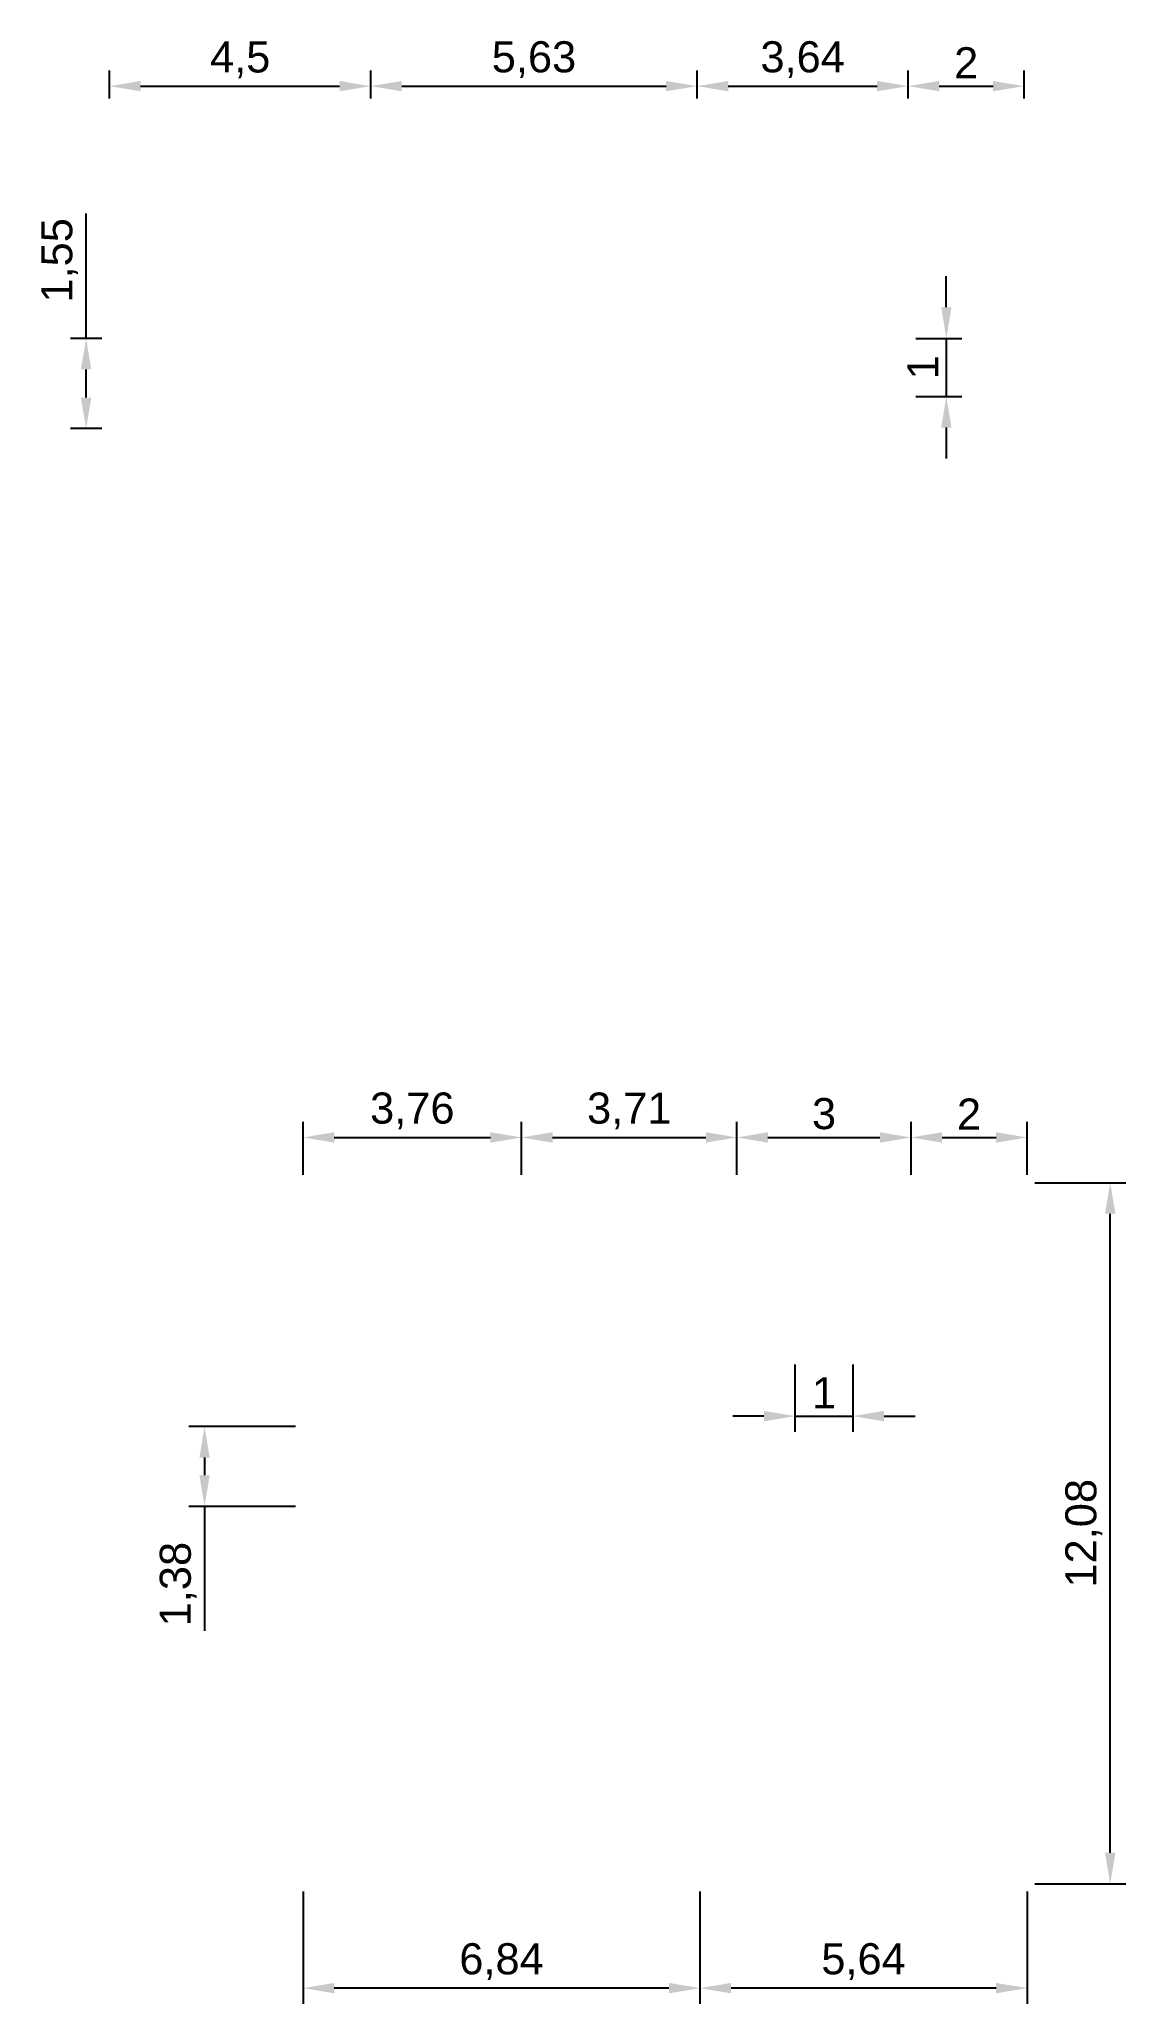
# Paper-space layout 'Layout1' of a CAD drawing. Header units: millimetres. Extents: x -16 to 3585, y -4 to 196.
# Drawn here: x 3497.1 to 3584.6, y 32.8 to 190.8 of the extents above.
import ezdxf

# ---------------------------------------------------------------- set-up
doc = ezdxf.new("R2010")
doc.units = ezdxf.units.MM
doc.layers.add('Cotas', color=8, linetype='Continuous')
doc.styles.get("Standard").update_dxf_attribs({"font": 'arial.ttf'})
doc.dimstyles.new('ISO-25', dxfattribs={"dimtxt": 2.5, "dimasz": 2.5, "dimexe": 1.25, "dimexo": 0.625, "dimtad": 1, "dimtxsty": 'Standard', "dimcen": 2.5, "dimadec": 0, "dimazin": 0, "dimtfac": 1, "dimtmove": 0, "dimatfit": 3, "dimfxl": 1, "dimarcsym": 0})

# ---------------------------------------------------------------- blocks, each defined once
blk = doc.blocks.new('*D9')
at = {"layer": 'Cotas', "color": 0, "lineweight": -2, "transparency": 16777216}
for p, q in [((3502.79, 186.04), (3502.79, 188.27)), ((3523.8, 186.04), (3523.8, 188.27)), ((3505.29, 187.02), (3521.3, 187.02))]:
    blk.add_line(p, q, dxfattribs=at)
at = {"layer": 'Cotas', "color": 0, "transparency": 16777216}
for points in [[(3505.29, 187.44), (3505.29, 186.61), (3502.79, 187.02)], [(3521.3, 187.44), (3521.3, 186.61), (3523.8, 187.02)]]:
    blk.add_solid(points, dxfattribs=at)
at = {"layer": 'Defpoints', "color": 0, "transparency": 16777216}
for p in [(3523.8, 187.02), (3502.79, 185.42), (3523.8, 185.42)]:
    blk.add_point(p, dxfattribs=at)
at = {"layer": 'Cotas', "color": 0, "transparency": 16777216, "insert": (3513.3, 189.14), "char_height": 2.5, "attachment_point": 5}
blk.add_mtext('4,5', dxfattribs=at)
blk = doc.blocks.new('*D10')
at = {"layer": 'Cotas', "color": 0, "lineweight": -2, "transparency": 16777216}
for p, q in [((3523.8, 186.04), (3523.8, 188.27)), ((3550.07, 186.04), (3550.07, 188.27)), ((3526.3, 187.02), (3547.57, 187.02))]:
    blk.add_line(p, q, dxfattribs=at)
at = {"layer": 'Cotas', "color": 0, "transparency": 16777216}
for points in [[(3526.3, 187.44), (3526.3, 186.61), (3523.8, 187.02)], [(3547.57, 187.44), (3547.57, 186.61), (3550.07, 187.02)]]:
    blk.add_solid(points, dxfattribs=at)
at = {"layer": 'Defpoints', "color": 0, "transparency": 16777216}
for p in [(3550.07, 187.02), (3523.8, 185.42), (3550.07, 185.42)]:
    blk.add_point(p, dxfattribs=at)
at = {"layer": 'Cotas', "color": 0, "transparency": 16777216, "insert": (3536.94, 189.15), "char_height": 2.5, "attachment_point": 5}
blk.add_mtext('5,63', dxfattribs=at)
blk = doc.blocks.new('*D11')
at = {"layer": 'Cotas', "color": 0, "lineweight": -2, "transparency": 16777216}
for p, q in [((3550.07, 186.04), (3550.07, 188.27)), ((3567.05, 186.04), (3567.05, 188.27)), ((3552.57, 187.02), (3564.55, 187.02))]:
    blk.add_line(p, q, dxfattribs=at)
at = {"layer": 'Cotas', "color": 0, "transparency": 16777216}
for points in [[(3552.57, 187.44), (3552.57, 186.61), (3550.07, 187.02)], [(3564.55, 187.44), (3564.55, 186.61), (3567.05, 187.02)]]:
    blk.add_solid(points, dxfattribs=at)
at = {"layer": 'Defpoints', "color": 0, "transparency": 16777216}
for p in [(3567.05, 187.02), (3550.07, 185.42), (3567.05, 185.42)]:
    blk.add_point(p, dxfattribs=at)
at = {"layer": 'Cotas', "color": 0, "transparency": 16777216, "insert": (3558.56, 189.15), "char_height": 2.5, "attachment_point": 5}
blk.add_mtext('3,64', dxfattribs=at)
blk = doc.blocks.new('*D12')
at = {"layer": 'Cotas', "color": 0, "lineweight": -2, "transparency": 16777216}
for p, q in [((3570.12, 169.24), (3570.12, 171.74)), ((3567.68, 166.74), (3571.37, 166.74)), ((3570.12, 166.74), (3570.12, 162.07)), ((3567.68, 162.07), (3571.37, 162.07)), ((3570.12, 159.57), (3570.12, 157.07))]:
    blk.add_line(p, q, dxfattribs=at)
at = {"layer": 'Cotas', "color": 0, "transparency": 16777216}
for points in [[(3569.71, 169.24), (3570.54, 169.24), (3570.12, 166.74)], [(3569.71, 159.57), (3570.54, 159.57), (3570.12, 162.07)]]:
    blk.add_solid(points, dxfattribs=at)
at = {"layer": 'Defpoints', "color": 0, "transparency": 16777216}
for p in [(3567.05, 166.74), (3567.05, 162.07), (3570.12, 162.07)]:
    blk.add_point(p, dxfattribs=at)
at = {"layer": 'Cotas', "color": 0, "transparency": 16777216, "insert": (3568.24, 164.41), "char_height": 2.5, "attachment_point": 5, "rotation": 90}
blk.add_mtext('1', dxfattribs=at)
blk = doc.blocks.new('*D13')
at = {"layer": 'Cotas', "color": 0, "lineweight": -2, "transparency": 16777216}
for p, q in [((3567.05, 186.04), (3567.05, 188.27)), ((3576.39, 186.04), (3576.39, 188.27)), ((3569.55, 187.02), (3573.89, 187.02))]:
    blk.add_line(p, q, dxfattribs=at)
at = {"layer": 'Cotas', "color": 0, "transparency": 16777216}
for points in [[(3569.55, 187.44), (3569.55, 186.61), (3567.05, 187.02)], [(3573.89, 187.44), (3573.89, 186.61), (3576.39, 187.02)]]:
    blk.add_solid(points, dxfattribs=at)
at = {"layer": 'Defpoints', "color": 0, "transparency": 16777216}
for p in [(3576.39, 187.02), (3567.05, 185.42), (3576.39, 185.42)]:
    blk.add_point(p, dxfattribs=at)
at = {"layer": 'Cotas', "color": 0, "transparency": 16777216, "insert": (3571.72, 188.9), "char_height": 2.5, "attachment_point": 5}
blk.add_mtext('2', dxfattribs=at)
blk = doc.blocks.new('*D14')
at = {"layer": 'Cotas', "color": 0, "lineweight": -2, "transparency": 16777216}
for p, q in [((3518.37, 99.47), (3518.37, 103.73)), ((3535.94, 99.47), (3535.94, 103.73)), ((3520.87, 102.48), (3533.44, 102.48))]:
    blk.add_line(p, q, dxfattribs=at)
at = {"layer": 'Cotas', "color": 0, "transparency": 16777216}
for points in [[(3520.87, 102.9), (3520.87, 102.06), (3518.37, 102.48)], [(3533.44, 102.9), (3533.44, 102.06), (3535.94, 102.48)]]:
    blk.add_solid(points, dxfattribs=at)
at = {"layer": 'Defpoints', "color": 0, "transparency": 16777216}
for p in [(3535.94, 102.48), (3518.37, 98.84), (3535.94, 98.84)]:
    blk.add_point(p, dxfattribs=at)
at = {"layer": 'Cotas', "color": 0, "transparency": 16777216, "insert": (3527.15, 104.61), "char_height": 2.5, "attachment_point": 5}
blk.add_mtext('3,76', dxfattribs=at)
blk = doc.blocks.new('*D15')
at = {"layer": 'Cotas', "color": 0, "lineweight": -2, "transparency": 16777216}
for p, q in [((3535.94, 99.47), (3535.94, 103.73)), ((3553.27, 99.47), (3553.27, 103.73)), ((3538.44, 102.48), (3550.77, 102.48))]:
    blk.add_line(p, q, dxfattribs=at)
at = {"layer": 'Cotas', "color": 0, "transparency": 16777216}
for points in [[(3538.44, 102.9), (3538.44, 102.06), (3535.94, 102.48)], [(3550.77, 102.9), (3550.77, 102.06), (3553.27, 102.48)]]:
    blk.add_solid(points, dxfattribs=at)
at = {"layer": 'Defpoints', "color": 0, "transparency": 16777216}
for p in [(3553.27, 102.48), (3535.94, 98.84), (3553.27, 98.84)]:
    blk.add_point(p, dxfattribs=at)
at = {"layer": 'Cotas', "color": 0, "transparency": 16777216, "insert": (3544.61, 104.61), "char_height": 2.5, "attachment_point": 5}
blk.add_mtext('3,71', dxfattribs=at)
blk = doc.blocks.new('*D16')
at = {"layer": 'Cotas', "color": 0, "lineweight": -2, "transparency": 16777216}
for p, q in [((3553.27, 99.47), (3553.27, 103.73)), ((3567.28, 99.47), (3567.28, 103.73)), ((3555.77, 102.48), (3564.78, 102.48))]:
    blk.add_line(p, q, dxfattribs=at)
at = {"layer": 'Cotas', "color": 0, "transparency": 16777216}
for points in [[(3555.77, 102.9), (3555.77, 102.06), (3553.27, 102.48)], [(3564.78, 102.9), (3564.78, 102.06), (3567.28, 102.48)]]:
    blk.add_solid(points, dxfattribs=at)
at = {"layer": 'Defpoints', "color": 0, "transparency": 16777216}
for p in [(3567.28, 102.48), (3553.27, 98.84), (3567.28, 98.84)]:
    blk.add_point(p, dxfattribs=at)
at = {"layer": 'Cotas', "color": 0, "transparency": 16777216, "insert": (3560.28, 104.38), "char_height": 2.5, "attachment_point": 5}
blk.add_mtext('3', dxfattribs=at)
blk = doc.blocks.new('*D17')
at = {"layer": 'Cotas', "color": 0, "lineweight": -2, "transparency": 16777216}
for p, q in [((3567.28, 99.47), (3567.28, 103.73)), ((3576.62, 99.47), (3576.62, 103.73)), ((3569.78, 102.48), (3574.12, 102.48))]:
    blk.add_line(p, q, dxfattribs=at)
at = {"layer": 'Cotas', "color": 0, "transparency": 16777216}
for points in [[(3569.78, 102.9), (3569.78, 102.06), (3567.28, 102.48)], [(3574.12, 102.9), (3574.12, 102.06), (3576.62, 102.48)]]:
    blk.add_solid(points, dxfattribs=at)
at = {"layer": 'Defpoints', "color": 0, "transparency": 16777216}
for p in [(3576.62, 102.48), (3567.28, 98.84), (3576.62, 98.84)]:
    blk.add_point(p, dxfattribs=at)
at = {"layer": 'Cotas', "color": 0, "transparency": 16777216, "insert": (3571.95, 104.36), "char_height": 2.5, "attachment_point": 5}
blk.add_mtext('2', dxfattribs=at)
blk = doc.blocks.new('*D18')
at = {"layer": 'Cotas', "color": 0, "lineweight": -2, "transparency": 16777216}
for p, q in [((3577.25, 98.84), (3584.56, 98.84)), ((3583.31, 44.96), (3583.31, 96.34)), ((3577.25, 42.46), (3584.56, 42.46))]:
    blk.add_line(p, q, dxfattribs=at)
at = {"layer": 'Cotas', "color": 0, "transparency": 16777216}
for points in [[(3582.89, 96.34), (3583.73, 96.34), (3583.31, 98.84)], [(3582.89, 44.96), (3583.73, 44.96), (3583.31, 42.46)]]:
    blk.add_solid(points, dxfattribs=at)
at = {"layer": 'Defpoints', "color": 0, "transparency": 16777216}
for p in [(3576.62, 98.84), (3583.31, 98.84), (3576.62, 42.46)]:
    blk.add_point(p, dxfattribs=at)
at = {"layer": 'Cotas', "color": 0, "transparency": 16777216, "insert": (3581.18, 70.65), "char_height": 2.5, "attachment_point": 5, "rotation": 90}
blk.add_mtext('12,08', dxfattribs=at)
blk = doc.blocks.new('*D19')
at = {"layer": 'Cotas', "color": 0, "lineweight": -2, "transparency": 16777216}
for p, q in [((3550.3, 41.84), (3550.3, 32.82)), ((3576.62, 41.84), (3576.62, 32.82)), ((3574.12, 34.07), (3552.8, 34.07))]:
    blk.add_line(p, q, dxfattribs=at)
at = {"layer": 'Cotas', "color": 0, "transparency": 16777216}
for points in [[(3552.8, 34.49), (3552.8, 33.65), (3550.3, 34.07)], [(3574.12, 34.49), (3574.12, 33.65), (3576.62, 34.07)]]:
    blk.add_solid(points, dxfattribs=at)
at = {"layer": 'Defpoints', "color": 0, "transparency": 16777216}
for p in [(3550.3, 42.46), (3576.62, 42.46), (3550.3, 34.07)]:
    blk.add_point(p, dxfattribs=at)
at = {"layer": 'Cotas', "color": 0, "transparency": 16777216, "insert": (3563.46, 36.2), "char_height": 2.5, "attachment_point": 5}
blk.add_mtext('5,64', dxfattribs=at)
blk = doc.blocks.new('*D20')
at = {"layer": 'Cotas', "color": 0, "lineweight": -2, "transparency": 16777216}
for p, q in [((3518.37, 41.84), (3518.37, 32.82)), ((3550.3, 41.84), (3550.3, 32.82)), ((3547.8, 34.07), (3520.87, 34.07))]:
    blk.add_line(p, q, dxfattribs=at)
at = {"layer": 'Cotas', "color": 0, "transparency": 16777216}
for points in [[(3520.87, 34.49), (3520.87, 33.65), (3518.37, 34.07)], [(3547.8, 34.49), (3547.8, 33.65), (3550.3, 34.07)]]:
    blk.add_solid(points, dxfattribs=at)
at = {"layer": 'Defpoints', "color": 0, "transparency": 16777216}
for p in [(3518.37, 42.46), (3550.3, 42.46), (3518.37, 34.07)]:
    blk.add_point(p, dxfattribs=at)
at = {"layer": 'Cotas', "color": 0, "transparency": 16777216, "insert": (3534.33, 36.2), "char_height": 2.5, "attachment_point": 5}
blk.add_mtext('6,84', dxfattribs=at)
blk = doc.blocks.new('*D21')
at = {"layer": 'Cotas', "color": 0, "lineweight": -2, "transparency": 16777216}
for p, q in [((3557.94, 84.21), (3557.94, 78.82)), ((3562.61, 84.21), (3562.61, 78.82)), ((3555.44, 80.07), (3552.94, 80.07)), ((3557.94, 80.07), (3562.61, 80.07)), ((3565.11, 80.07), (3567.61, 80.07))]:
    blk.add_line(p, q, dxfattribs=at)
at = {"layer": 'Cotas', "color": 0, "transparency": 16777216}
for points in [[(3555.44, 80.49), (3555.44, 79.65), (3557.94, 80.07)], [(3565.11, 80.49), (3565.11, 79.65), (3562.61, 80.07)]]:
    blk.add_solid(points, dxfattribs=at)
at = {"layer": 'Defpoints', "color": 0, "transparency": 16777216}
for p in [(3557.94, 84.84), (3562.61, 84.84), (3562.61, 80.07)]:
    blk.add_point(p, dxfattribs=at)
at = {"layer": 'Cotas', "color": 0, "transparency": 16777216, "insert": (3560.28, 81.95), "char_height": 2.5, "attachment_point": 5}
blk.add_mtext('1', dxfattribs=at)
blk = doc.blocks.new('*D22')
at = {"layer": 'Cotas', "color": 0, "lineweight": -2, "transparency": 16777216}
for p, q in [((3517.74, 79.23), (3509.18, 79.23)), ((3510.43, 76.73), (3510.43, 75.31)), ((3517.74, 72.81), (3509.18, 72.81)), ((3510.43, 72.81), (3510.43, 62.8))]:
    blk.add_line(p, q, dxfattribs=at)
at = {"layer": 'Cotas', "color": 0, "transparency": 16777216}
for points in [[(3510.02, 76.73), (3510.85, 76.73), (3510.43, 79.23)], [(3510.02, 75.31), (3510.85, 75.31), (3510.43, 72.81)]]:
    blk.add_solid(points, dxfattribs=at)
at = {"layer": 'Defpoints', "color": 0, "transparency": 16777216}
for p in [(3518.37, 79.23), (3510.43, 72.81), (3518.37, 72.81)]:
    blk.add_point(p, dxfattribs=at)
at = {"layer": 'Cotas', "color": 0, "transparency": 16777216, "insert": (3508.31, 66.56), "char_height": 2.5, "attachment_point": 5, "rotation": 90}
blk.add_mtext('1,38', dxfattribs=at)
blk = doc.blocks.new('*D23')
at = {"layer": 'Cotas', "color": 0, "lineweight": -2, "transparency": 16777216}
for p, q in [((3500.9, 166.74), (3500.9, 176.77)), ((3502.17, 166.74), (3499.65, 166.74)), ((3500.9, 161.98), (3500.9, 164.24)), ((3502.17, 159.48), (3499.65, 159.48))]:
    blk.add_line(p, q, dxfattribs=at)
at = {"layer": 'Cotas', "color": 0, "transparency": 16777216}
for points in [[(3500.48, 164.24), (3501.32, 164.24), (3500.9, 166.74)], [(3500.48, 161.98), (3501.32, 161.98), (3500.9, 159.48)]]:
    blk.add_solid(points, dxfattribs=at)
at = {"layer": 'Defpoints', "color": 0, "transparency": 16777216}
for p in [(3500.9, 166.74), (3502.79, 166.74), (3502.79, 159.48)]:
    blk.add_point(p, dxfattribs=at)
at = {"layer": 'Cotas', "color": 0, "transparency": 16777216, "insert": (3498.77, 173.01), "char_height": 2.5, "attachment_point": 5, "rotation": 90}
blk.add_mtext('1,55', dxfattribs=at)

psp = doc.layouts.get("Layout1")

# ---------------------------------------------------------------- dimensions: what is measured, and where the dimension line sits
at = {"layer": 'Cotas'}
for base, p1, p2, picture, middle in [((3523.803, 187.022), (3502.791, 185.42), (3523.803, 185.42), '*D9', (3513.297, 189.145)), ((3550.07, 187.022), (3523.803, 185.42), (3550.07, 185.42), '*D10', (3536.937, 189.15)), ((3567.052, 187.022), (3550.07, 185.42), (3567.052, 185.42), '*D11', (3558.561, 189.15)), ((3576.391, 187.022), (3567.052, 185.42), (3576.391, 185.42), '*D13', (3571.721, 188.902)), ((3535.944, 102.48), (3518.365, 98.845), (3535.944, 98.845), '*D14', (3527.155, 104.607)), ((3553.274, 102.48), (3535.944, 98.845), (3553.274, 98.845), '*D15', (3544.609, 104.607)), ((3567.283, 102.48), (3553.274, 98.845), (3567.283, 98.845), '*D16', (3560.278, 104.382)), ((3576.621, 102.48), (3567.283, 98.845), (3576.621, 98.845), '*D17', (3571.952, 104.36)), ((3562.613, 80.07), (3557.944, 84.837), (3562.613, 84.837), '*D21', (3560.278, 81.951)), ((3518.365, 34.068), (3550.301, 42.461), (3518.365, 42.461), '*D20', (3534.333, 36.196)), ((3550.301, 34.068), (3576.621, 42.461), (3550.301, 42.461), '*D19', (3563.461, 36.196))]:
    dim = psp.add_linear_dim(base=base, p1=p1, p2=p2, dimstyle='ISO-25', override={"dimlfac": -0.214162}, dxfattribs=at)
    dim.commit()
    dim.dimension.update_dxf_attribs({"geometry": picture, "text_midpoint": middle})
for base, p1, p2, picture, middle in [((3500.8991, 166.7425), (3502.7906, 159.4822), (3502.7906, 166.7425), '*D23', (3498.7717, 173.0062)), ((3583.309, 98.845), (3576.621, 42.461), (3576.621, 98.845), '*D18', (3581.181, 70.653)), ((3510.434, 72.812), (3518.365, 79.234), (3518.365, 72.812), '*D22', (3508.307, 66.555))]:
    dim = psp.add_linear_dim(base=base, p1=p1, p2=p2, angle=90, dimstyle='ISO-25', override={"dimlfac": -0.214162}, dxfattribs=at)
    dim.commit()
    dim.dimension.update_dxf_attribs({"geometry": picture, "text_midpoint": middle})
dim = psp.add_aligned_dim(p1=(3567.052, 166.743), p2=(3567.052, 162.073), distance=3.072, dimstyle='ISO-25', override={"dimlfac": -0.214162}, dxfattribs=at)
dim.commit()
dim.dimension.update_dxf_attribs({"geometry": '*D12', "text_midpoint": (3568.244, 164.408)})

doc.saveas('drawing.dxf')
